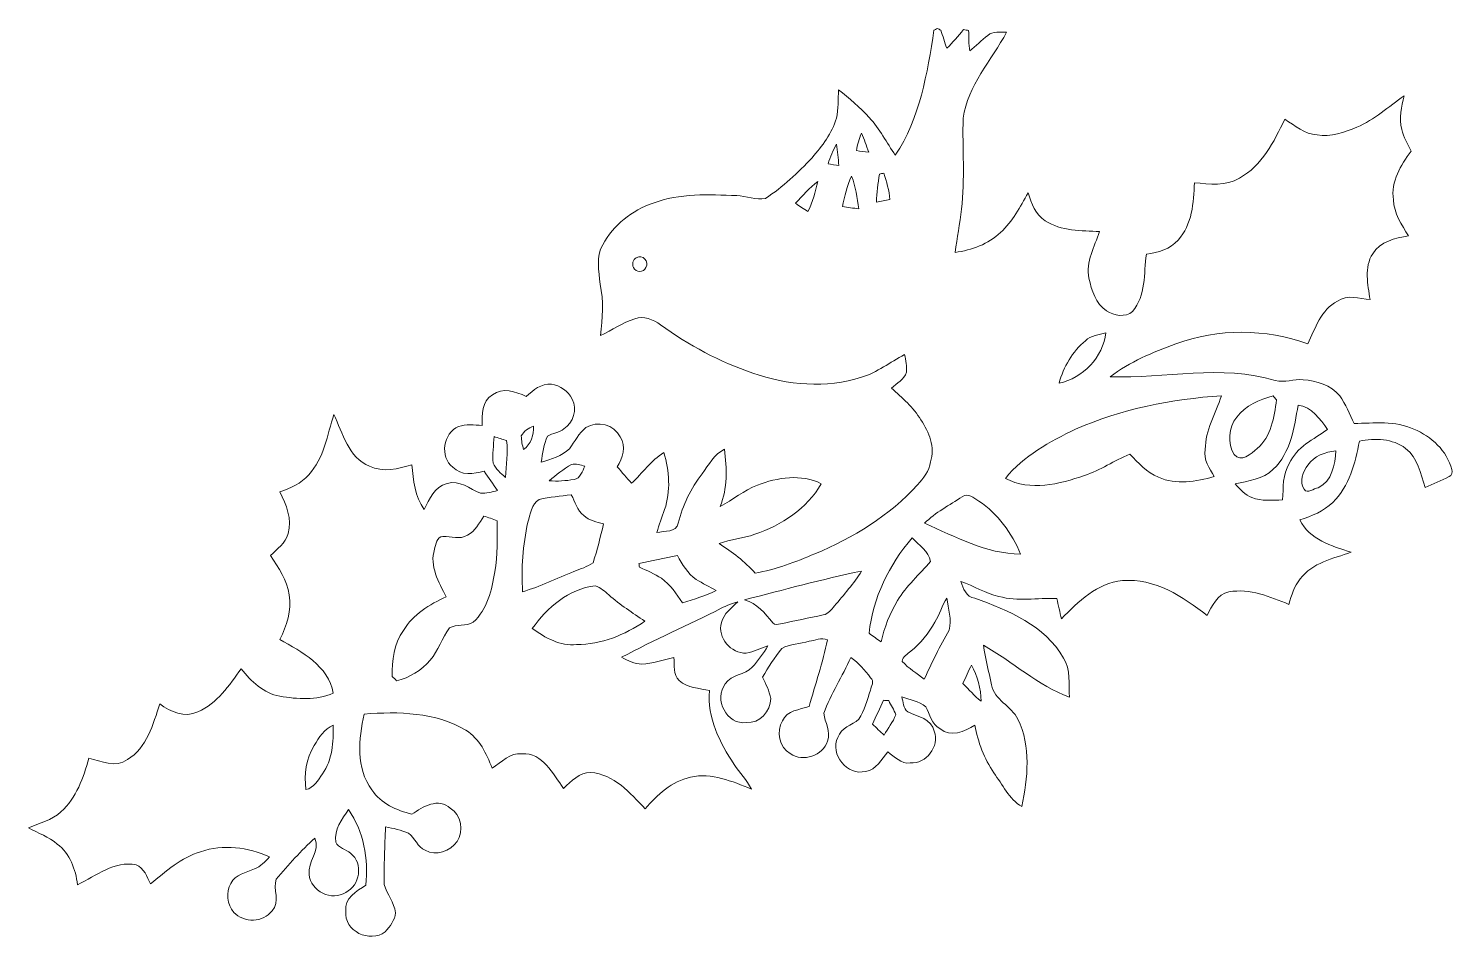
# Model space of a CAD drawing. Header units: centimetres. Extents: x -16.1 to 16.1, y -10.4 to 10.3.
import ezdxf

# ---------------------------------------------------------------- set-up
doc = ezdxf.new("R2010")
doc.units = ezdxf.units.CM
doc.header["$MEASUREMENT"] = 0
doc.layers.add('Layer 1', color=7, linetype='Continuous')

msp = doc.modelspace()

# ---------------------------------------------------------------- linework, layer by layer
at = {"layer": 'Layer 1', "color": 8, "lineweight": 9}
for points, knots in [([(4.45579, 10.26475), (4.48366, 10.25275), (4.51153, 10.24041), (4.53975, 10.22806), (4.53975, 10.22806), (4.58209, 10.09153), (4.62513, 9.95395), (4.67134, 9.81813), (4.67134, 9.81813), (4.81244, 9.94407), (4.92639, 10.09612), (5.04987, 10.23864), (5.04987, 10.23864), (5.08903, 10.233), (5.12819, 10.22735), (5.1677, 10.22171), (5.1677, 10.22171), (5.16946, 10.06684), (5.16734, 9.91021), (5.19169, 9.75675), (5.19169, 9.75675), (5.32927, 9.87175), (5.45909, 9.99664), (5.60056, 10.10776), (5.60056, 10.10776), (5.71556, 10.21042), (5.88384, 10.17796), (6.02636, 10.18043), (6.02636, 10.18043), (5.68099, 9.54684), (5.14971, 8.9757), (5.04352, 8.23663), (5.04352, 8.23663), (5.02235, 7.55189), (5.08797, 6.86326), (5.00366, 6.18099), (5.00366, 6.18099), (4.96625, 5.85291), (4.90594, 5.528), (4.86149, 5.20097), (4.86149, 5.20097), (5.23578, 5.25424), (5.61184, 5.38759), (5.89089, 5.65183), (5.89089, 5.65183), (6.16676, 5.89736), (6.32798, 6.23356), (6.51213, 6.54612), (6.51213, 6.54612), (6.59257, 6.31258), (6.67759, 6.05364), (6.90089, 5.91641), (6.90089, 5.91641), (7.2639, 5.6804), (7.71687, 5.69628), (8.13103, 5.67264), (8.13103, 5.67264), (8.01426, 5.32833), (7.80824, 4.99495), (7.88867, 4.61501), (7.88867, 4.61501), (7.949, 4.34443), (8.04389, 4.04281), (8.28413, 3.87806), (8.28413, 3.87806), (8.45523, 3.7694), (8.71206, 3.72425), (8.8761, 3.86677), (8.8761, 3.86677), (9.18337, 4.22449), (9.12445, 4.72508), (9.19007, 5.1597), (9.19007, 5.1597), (9.45007, 5.19604), (9.72947, 5.27329), (9.90655, 5.48108), (9.90655, 5.48108), (10.22265, 5.82927), (10.25934, 6.32739), (10.27592, 6.77472), (10.27592, 6.77472), (10.61882, 6.7532), (10.985, 6.68723), (11.29368, 6.88161), (11.29368, 6.88161), (11.81297, 7.16066), (12.06979, 7.70711), (12.32062, 8.21087), (12.32062, 8.21087), (12.55345, 8.07506), (12.76265, 7.87044), (13.04875, 7.86127), (13.04875, 7.86127), (13.36026, 7.7953), (13.66506, 7.92054), (13.94904, 8.03343), (13.94904, 8.03343), (14.34803, 8.2017), (14.6673, 8.50051), (15.02043, 8.74181), (15.02043, 8.74181), (14.96363, 8.49486), (14.88849, 8.23522), (14.96786, 7.98369), (14.96786, 7.98369), (15.0042, 7.8073), (15.09522, 7.64996), (15.17636, 7.49121), (15.17636, 7.49121), (14.9474, 7.17159), (14.70963, 6.804), (14.77913, 6.39125), (14.77913, 6.39125), (14.78371, 6.08398), (14.96857, 5.82857), (15.11568, 5.5728), (15.11568, 5.5728), (14.81758, 5.52447), (14.47856, 5.44968), (14.30817, 5.17134), (14.30817, 5.17134), (14.11167, 4.86478), (14.19493, 4.47425), (14.24996, 4.13417), (14.24996, 4.13417), (14.00443, 4.15887), (13.73349, 4.25624), (13.5116, 4.09925), (13.5116, 4.09925), (13.13871, 3.90593), (13.00713, 3.48718), (12.84379, 3.13123), (12.84379, 3.13123), (11.88635, 3.48048), (10.81144, 3.48683), (9.85435, 3.1337), (9.85435, 3.1337), (9.33293, 2.94496), (8.81048, 2.72518), (8.36598, 2.38863), (8.36598, 2.38863), (9.60952, 2.35053), (10.88799, 2.67544), (12.10472, 2.30432), (12.10472, 2.30432), (12.31251, 2.25599), (12.52594, 2.33536), (12.73619, 2.32301), (12.73619, 2.32301), (13.03852, 2.30149), (13.36061, 2.19743), (13.56275, 1.95965), (13.56275, 1.95965), (13.70351, 1.7688), (13.78359, 1.54232), (13.8866, 1.33065), (13.8866, 1.33065), (14.33639, 1.34229), (14.81829, 1.39874), (15.24056, 1.20294), (15.24056, 1.20294), (15.63603, 1.03926), (15.98986, 0.71717), (16.09499, 0.29031), (16.09499, 0.29031), (16.11404, 0.2321), (16.0964, 0.15907), (16.03749, 0.13156), (16.03749, 0.13156), (15.86251, 0.03596), (15.6773, -0.03742), (15.49315, -0.11292), (15.49315, -0.11292), (15.39049, 0.19682), (15.32488, 0.55524), (15.05324, 0.76868), (15.05324, 0.76868), (14.75867, 0.99304), (14.35791, 1.00751), (14.00796, 0.93342), (14.00796, 0.93342), (13.91482, 0.43636), (13.77689, -0.08399), (13.40682, -0.45229), (13.40682, -0.45229), (13.19904, -0.65126), (12.92916, -0.75991), (12.66105, -0.84916), (12.66105, -0.84916), (12.87907, -1.29296), (13.38142, -1.44113), (13.81781, -1.57694), (13.81781, -1.57694), (13.41494, -1.72723), (12.93798, -1.81013), (12.66987, -2.18408), (12.66987, -2.18408), (12.52735, -2.34529), (12.47478, -2.55661), (12.41411, -2.75734), (12.41411, -2.75734), (11.98089, -2.59012), (11.52934, -2.38974), (11.05415, -2.47512), (11.05415, -2.47512), (10.79239, -2.52874), (10.67491, -2.79685), (10.56026, -3.01028), (10.56026, -3.01028), (10.01344, -2.58307), (9.37634, -2.15938), (8.64785, -2.22182), (8.64785, -2.22182), (8.07106, -2.27474), (7.64808, -2.69631), (7.26426, -3.08648), (7.26426, -3.08648), (7.23321, -2.93196), (7.19793, -2.77956), (7.16019, -2.62716), (7.16019, -2.62716), (6.7238, -2.60564), (6.27965, -2.69631), (5.85173, -2.57919), (5.85173, -2.57919), (5.54693, -2.51357), (5.2827, -2.34), (4.99166, -2.2377), (4.99166, -2.2377), (5.0421, -2.39821), (5.11161, -2.58906), (5.30599, -2.6187), (5.30599, -2.6187), (6.06869, -2.89633), (6.89313, -3.23147), (7.31329, -3.97231), (7.31329, -3.97231), (7.47839, -4.23654), (7.42759, -4.56391), (7.44523, -4.85954), (7.44523, -4.85954), (6.73227, -4.58896), (6.16147, -4.05274), (5.50213, -3.68197), (5.50213, -3.68197), (5.54729, -3.98324), (5.61784, -4.27993), (5.68699, -4.57626), (5.68699, -4.57626), (5.74696, -4.92304), (6.13184, -5.05639), (6.28353, -5.35308), (6.28353, -5.35308), (6.58057, -5.96868), (6.50508, -6.68446), (6.36891, -7.33216), (6.36891, -7.33216), (6.08104, -7.15507), (5.93005, -6.83263), (5.73814, -6.56875), (5.73814, -6.56875), (5.51554, -6.24596), (5.37725, -5.87448), (5.31093, -5.48925), (5.31093, -5.48925), (5.0788, -5.62789), (4.75529, -5.77923), (4.51859, -5.56616), (4.51859, -5.56616), (4.32033, -5.47196), (4.29597, -5.23984), (4.19861, -5.07227), (4.19861, -5.07227), (4.04234, -4.95056), (3.83878, -4.90787), (3.65287, -4.84861), (3.65287, -4.84861), (3.68674, -4.96396), (3.69062, -5.10966), (3.7901, -5.19151), (3.7901, -5.19151), (4.01023, -5.28393), (4.33056, -5.35484), (4.39018, -5.62577), (4.39018, -5.62577), (4.51612, -5.96691), (4.20567, -6.37049), (3.8469, -6.34403), (3.8469, -6.34403), (3.63488, -6.37049), (3.4913, -6.20151), (3.33784, -6.09109), (3.33784, -6.09109), (3.19814, -6.26254), (3.07643, -6.49961), (2.83584, -6.53453), (2.83584, -6.53453), (2.42449, -6.64671), (2.01879, -6.14577), (2.20682, -5.76512), (2.20682, -5.76512), (2.28514, -5.54675), (2.52256, -5.49031), (2.68379, -5.35766), (2.68379, -5.35766), (2.80797, -5.15623), (2.86935, -4.91987), (2.94767, -4.69762), (2.94767, -4.69762), (2.95578, -4.6133), (3.04786, -4.49054), (2.95014, -4.41751), (2.95014, -4.41751), (2.82208, -4.2443), (2.67744, -4.07955), (2.49928, -3.95714), (2.49928, -3.95714), (2.31372, -4.38752), (2.04913, -4.78087), (1.88897, -5.22184), (1.88897, -5.22184), (1.91402, -5.42928), (2.05725, -5.63354), (1.97646, -5.84767), (1.97646, -5.84767), (1.87239, -6.18281), (1.41801, -6.33662), (1.13226, -6.1306), (1.13226, -6.1306), (0.87897, -5.99619), (0.80806, -5.62754), (0.95376, -5.39153), (0.95376, -5.39153), (1.05606, -5.15799), (1.34393, -5.13647), (1.55736, -5.0698), (1.55736, -5.0698), (1.69847, -4.56744), (1.86745, -4.07073), (1.97152, -3.55956), (1.97152, -3.55956), (1.83923, -3.50135), (1.69353, -3.57614), (1.55771, -3.59236), (1.55771, -3.59236), (1.3531, -3.6474), (1.12909, -3.65833), (0.93894, -3.75394), (0.93894, -3.75394), (0.77525, -3.95855), (0.63661, -4.18186), (0.50397, -4.40763), (0.50397, -4.40763), (0.58334, -4.56003), (0.6546, -4.71737), (0.68917, -4.88741), (0.68917, -4.88741), (0.68776, -5.1721), (0.43976, -5.45679), (0.14166, -5.42822), (0.14166, -5.42822), (-0.30919, -5.49877), (-0.60482, -4.89517), (-0.33812, -4.5558), (-0.33812, -4.5558), (-0.19947, -4.3339), (0.10286, -4.36389), (0.26902, -4.17868), (0.26902, -4.17868), (0.40413, -4.03122), (0.52937, -3.87212), (0.62426, -3.69538), (0.62426, -3.69538), (0.46093, -3.74653), (0.30747, -3.83225), (0.13778, -3.86083), (0.13778, -3.86083), (-0.20723, -3.87106), (-0.52615, -3.51299), (-0.42349, -3.16938), (-0.42349, -3.16938), (-0.37375, -2.96583), (-0.19983, -2.83848), (-0.0573, -2.70089), (-0.0573, -2.70089), (-0.18642, -2.73476), (-0.30954, -2.78627), (-0.42807, -2.84694), (-0.42807, -2.84694), (-1.17349, -3.22936), (-1.94749, -3.55532), (-2.68409, -3.95502), (-2.68409, -3.95502), (-2.54509, -4.03969), (-2.38881, -4.09825), (-2.22548, -4.11342), (-2.22548, -4.11342), (-1.97924, -4.09507), (-1.74111, -4.0224), (-1.50334, -3.95855), (-1.50334, -3.95855), (-1.48288, -4.13564), (-1.52204, -4.34449), (-1.38128, -4.48031), (-1.38128, -4.48031), (-1.19607, -4.65317), (-0.92478, -4.64999), (-0.69266, -4.70855), (-0.69266, -4.70855), (-0.75298, -5.31956), (-0.46476, -5.88401), (-0.13774, -6.3779), (-0.13774, -6.3779), (-0.01779, -6.57016), (0.14942, -6.72962), (0.25208, -6.93317), (0.25208, -6.93317), (-0.18254, -6.76666), (-0.64785, -6.55005), (-1.12269, -6.66717), (-1.12269, -6.66717), (-1.5485, -6.75537), (-1.87658, -7.06264), (-2.15033, -7.38296), (-2.15033, -7.38296), (-2.48724, -7.01854), (-2.85871, -6.60085), (-3.38576, -6.55817), (-3.38576, -6.55817), (-3.63835, -6.55923), (-3.82215, -6.7596), (-3.99572, -6.91871), (-3.99572, -6.91871), (-4.23278, -6.59486), (-4.47126, -6.10837), (-4.93728, -6.13624), (-4.93728, -6.13624), (-5.2135, -6.10626), (-5.3973, -6.33274), (-5.61355, -6.46045), (-5.61355, -6.46045), (-5.73985, -6.13483), (-5.8986, -5.79405), (-6.20728, -5.60496), (-6.20728, -5.60496), (-6.89449, -5.19151), (-7.73234, -5.18057), (-8.50774, -5.23737), (-8.50774, -5.23737), (-8.63298, -5.80357), (-8.70388, -6.46045), (-8.3317, -6.95187), (-8.3317, -6.95187), (-8.13274, -7.2676), (-7.77008, -7.41189), (-7.42613, -7.50537), (-7.42613, -7.50537), (-7.18941, -7.32687), (-6.82111, -7.12402), (-6.56006, -7.36744), (-6.56006, -7.36744), (-6.30782, -7.51278), (-6.25526, -7.88602), (-6.40589, -8.12132), (-6.40589, -8.12132), (-6.56323, -8.33334), (-6.88003, -8.45752), (-7.1245, -8.31994), (-7.1245, -8.31994), (-7.29842, -8.24056), (-7.36404, -8.04583), (-7.50409, -7.92941), (-7.50409, -7.92941), (-7.67201, -7.86274), (-7.84805, -7.82076), (-8.0255, -7.78936), (-8.0255, -7.78936), (-8.03961, -8.22434), (-8.06183, -8.66002), (-8.05372, -9.09534), (-8.05372, -9.09534), (-7.99163, -9.31477), (-7.82688, -9.49857), (-7.79831, -9.7307), (-7.79831, -9.7307), (-7.80677, -9.90074), (-7.92707, -10.03973), (-8.03326, -10.16214), (-8.03326, -10.16214), (-8.3751, -10.42708), (-8.97306, -10.14592), (-8.92261, -9.69577), (-8.92261, -9.69577), (-8.96388, -9.40156), (-8.67601, -9.24069), (-8.46823, -9.1084), (-8.46823, -9.1084), (-8.4086, -8.51749), (-8.51833, -7.89237), (-8.86299, -7.40025), (-8.86299, -7.40025), (-9.00869, -7.61121), (-9.19389, -7.85815), (-9.15227, -8.13226), (-9.15227, -8.13226), (-9.09052, -8.26737), (-8.91766, -8.29666), (-8.81254, -8.38979), (-8.81254, -8.38979), (-8.5208, -8.60922), (-8.60335, -9.12039), (-8.92437, -9.27068), (-8.92437, -9.27068), (-9.23235, -9.48446), (-9.72694, -9.23857), (-9.75093, -8.86992), (-9.75093, -8.86992), (-9.80138, -8.57359), (-9.48882, -8.33476), (-9.62358, -8.04266), (-9.62358, -8.04266), (-9.94037, -8.32452), (-10.21482, -8.65155), (-10.49529, -8.96834), (-10.49529, -8.96834), (-10.58349, -9.19589), (-10.39334, -9.49222), (-10.59125, -9.68695), (-10.59125, -9.68695), (-10.78951, -9.95683), (-11.23119, -9.96529), (-11.45626, -9.72364), (-11.45626, -9.72364), (-11.60302, -9.54267), (-11.6457, -9.27209), (-11.52717, -9.06642), (-11.52717, -9.06642), (-11.42663, -8.85969), (-11.17545, -8.82794), (-10.98918, -8.73869), (-10.98918, -8.73869), (-10.85125, -8.68683), (-10.74859, -8.57535), (-10.65193, -8.46881), (-10.65193, -8.46881), (-11.13594, -8.25185), (-11.69968, -8.17212), (-12.20838, -8.35134), (-12.20838, -8.35134), (-12.64512, -8.48716), (-12.99684, -8.7916), (-13.3415, -9.07982), (-13.3415, -9.07982), (-13.41947, -8.92178), (-13.4865, -8.71787), (-13.66359, -8.64908), (-13.66359, -8.64908), (-14.16383, -8.54995), (-14.56741, -8.89885), (-14.99074, -9.09711), (-14.99074, -9.09711), (-15.03801, -8.75527), (-15.16219, -8.39226), (-15.4497, -8.17989), (-15.4497, -8.17989), (-15.6455, -8.02008), (-15.87939, -7.92659), (-16.10234, -7.81441), (-16.10234, -7.81441), (-15.85293, -7.70505), (-15.57106, -7.64225), (-15.36927, -7.44822), (-15.36927, -7.44822), (-15.01649, -7.13566), (-14.8588, -6.67317), (-14.73568, -6.23255), (-14.73568, -6.23255), (-14.4584, -6.31228), (-14.13243, -6.46045), (-13.86503, -6.26959), (-13.86503, -6.26959), (-13.41982, -6.00395), (-13.28577, -5.46773), (-13.12984, -5.01018), (-13.12984, -5.01018), (-12.89383, -5.19115), (-12.5601, -5.33297), (-12.27294, -5.1848), (-12.27294, -5.1848), (-11.8228, -5.00383), (-11.56915, -4.58332), (-11.28834, -4.21784), (-11.28834, -4.21784), (-11.06644, -4.49865), (-10.78175, -4.76853), (-10.41698, -4.83591), (-10.41698, -4.83591), (-10.01904, -4.89941), (-9.58618, -4.93468), (-9.20942, -4.76429), (-9.20942, -4.76429), (-9.31807, -4.14305), (-9.92097, -3.83402), (-10.41592, -3.55215), (-10.41592, -3.55215), (-10.25646, -3.24347), (-10.15169, -2.89633), (-10.20284, -2.54497), (-10.20284, -2.54497), (-10.25505, -2.21336), (-10.44555, -1.93008), (-10.62653, -1.65561), (-10.62653, -1.65561), (-10.48048, -1.50286), (-10.2882, -1.3741), (-10.23105, -1.1582), (-10.23105, -1.1582), (-10.12839, -0.83153), (-10.2734, -0.50556), (-10.41451, -0.21628), (-10.41451, -0.21628), (-10.1792, -0.11997), (-9.92767, -0.03001), (-9.7608, 0.17213), (-9.7608, 0.17213), (-9.41544, 0.54819), (-9.34418, 1.0703), (-9.19213, 1.53808), (-9.19213, 1.53808), (-8.9981, 1.11158), (-8.86405, 0.56689), (-8.38744, 0.36616), (-8.38744, 0.36616), (-8.08476, 0.21799), (-7.73516, 0.31042), (-7.42824, 0.39791), (-7.42824, 0.39791), (-7.39755, 0.04724), (-7.35698, -0.31753), (-7.15096, -0.61492), (-7.15096, -0.61492), (-7.03066, -0.37821), (-6.92483, -0.09845), (-6.63061, -0.02825), (-6.63061, -0.02825), (-6.34768, 0.07194), (-6.12508, -0.15596), (-5.87884, -0.24521), (-5.87884, -0.24521), (-5.74796, -0.25191), (-5.61708, -0.2124), (-5.49008, -0.18277), (-5.49008, -0.18277), (-5.58992, -0.03672), (-5.69222, 0.10686), (-5.79241, 0.25186), (-5.79241, 0.25186), (-6.02701, 0.2), (-6.31876, 0.14038), (-6.50114, 0.34605), (-6.50114, 0.34605), (-6.80806, 0.57747), (-6.71951, 1.11969), (-6.37238, 1.26433), (-6.37238, 1.26433), (-6.20199, 1.32077), (-6.01678, 1.29961), (-5.84074, 1.28585), (-5.84074, 1.28585), (-5.83404, 1.52679), (-5.85309, 1.84394), (-5.6072, 1.98011), (-5.6072, 1.98011), (-5.37684, 2.15686), (-5.07627, 2.0549), (-4.84168, 1.94413), (-4.84168, 1.94413), (-4.68363, 2.08418), (-4.50019, 2.24152), (-4.27229, 2.22177), (-4.27229, 2.22177), (-4.0758, 2.19108), (-3.89059, 2.06196), (-3.80204, 1.88239), (-3.80204, 1.88239), (-3.67998, 1.64991), (-3.77805, 1.35005), (-3.98937, 1.20859), (-3.98937, 1.20859), (-4.10049, 1.12816), (-4.24195, 1.11193), (-4.36084, 1.04737), (-4.36084, 1.04737), (-4.44939, 0.86463), (-4.46773, 0.65649), (-4.50407, 0.45858), (-4.50407, 0.45858), (-4.27512, 0.51785), (-4.04193, 0.60005), (-3.86519, 0.76303), (-3.86519, 0.76303), (-3.73854, 0.91966), (-3.65458, 1.11581), (-3.49124, 1.24034), (-3.49124, 1.24034), (-3.23372, 1.40403), (-2.84637, 1.31089), (-2.7176, 1.02726), (-2.7176, 1.02726), (-2.5645, 0.81418), (-2.66504, 0.55172), (-2.78145, 0.35063), (-2.78145, 0.35063), (-2.67386, 0.22787), (-2.56802, 0.10298), (-2.45937, -0.01943), (-2.45937, -0.01943), (-2.21489, 0.20987), (-2.01698, 0.49527), (-1.72841, 0.67448), (-1.72841, 0.67448), (-1.59894, 0.25926), (-1.57284, -0.19829), (-1.71042, -0.61492), (-1.71042, -0.61492), (-1.76933, -0.78778), (-1.83918, -0.95711), (-1.88363, -1.13456), (-1.88363, -1.13456), (-1.71712, -1.08976), (-1.44513, -1.14056), (-1.40209, -0.9236), (-1.40209, -0.9236), (-1.30543, -0.51614), (-1.11317, -0.13655), (-0.8627, 0.19753), (-0.8627, 0.19753), (-0.7103, 0.39156), (-0.58965, 0.63744), (-0.35681, 0.74927), (-0.35681, 0.74927), (-0.29966, 0.31712), (-0.2852, -0.13373), (-0.45347, -0.54331), (-0.45347, -0.54331), (-0.16561, -0.39549), (0.08169, -0.17642), (0.38755, -0.06141), (0.38755, -0.06141), (0.84052, 0.11357), (1.38203, 0.19859), (1.83253, -0.02931), (1.83253, -0.02931), (1.50973, -0.59481), (0.93471, -0.96629), (0.33005, -1.17196), (0.33005, -1.17196), (0.06687, -1.26721), (-0.21535, -1.29084), (-0.47887, -1.38327), (-0.47887, -1.38327), (-0.18536, -1.578), (0.10427, -1.78085), (0.33498, -2.05108), (0.33498, -2.05108), (0.80559, -1.97382), (1.25221, -1.79496), (1.69036, -1.61258), (1.69036, -1.61258), (2.55713, -1.25627), (3.3777, -0.75039), (4.01341, -0.05541), (4.01341, -0.05541), (4.14253, 0.09663), (4.27588, 0.25891), (4.30585, 0.46317), (4.30585, 0.46317), (4.41064, 0.79619), (4.26917, 1.13768), (4.08926, 1.41391), (4.08926, 1.41391), (3.91569, 1.69472), (3.66663, 1.91344), (3.42321, 2.1311), (3.42321, 2.1311), (3.5361, 2.2447), (3.7132, 2.32337), (3.76082, 2.48953), (3.76082, 2.48953), (3.77634, 2.62605), (3.74918, 2.75905), (3.71496, 2.88958), (3.71496, 2.88958), (3.39146, 2.71918), (3.09936, 2.4867), (2.74553, 2.37805), (2.74553, 2.37805), (1.94472, 2.11593), (1.06876, 2.20342), (0.28172, 2.47118), (0.28172, 2.47118), (-0.46406, 2.72553), (-1.16644, 3.10159), (-1.80391, 3.56409), (-1.80391, 3.56409), (-1.96724, 3.68438), (-2.1842, 3.7754), (-2.38458, 3.69744), (-2.38458, 3.69744), (-2.66222, 3.61489), (-2.89963, 3.44238), (-3.15998, 3.32102), (-3.15998, 3.32102), (-3.11483, 3.70837), (-3.08237, 4.10243), (-3.17127, 4.4866), (-3.17127, 4.4866), (-3.19808, 4.77976), (-3.26688, 5.10678), (-3.10883, 5.37489), (-3.10883, 5.37489), (-2.87071, 5.82292), (-2.44632, 6.14995), (-1.97253, 6.31752), (-1.97253, 6.31752), (-1.36823, 6.53624), (-0.71206, 6.51437), (-0.08023, 6.48438), (-0.08023, 6.48438), (0.13602, 6.48544), (0.35827, 6.36655), (0.5717, 6.42335), (0.5717, 6.42335), (0.96222, 6.67911), (1.30654, 7.00226), (1.62439, 7.34304), (1.62439, 7.34304), (1.85405, 7.60727), (2.07488, 7.8969), (2.17719, 8.23663), (2.17719, 8.23663), (2.22199, 8.44688), (2.21, 8.66455), (2.2234, 8.87833), (2.2234, 8.87833), (2.47282, 8.68924), (2.70566, 8.47899), (2.92015, 8.25109), (2.92015, 8.25109), (3.15263, 7.99392), (3.31456, 7.68382), (3.50788, 7.39737), (3.50788, 7.39737), (4.0628, 8.23275), (4.23425, 9.25333), (4.38312, 10.22629), (4.38312, 10.22629), (4.40145, 10.23582), (4.4378, 10.25522), (4.45579, 10.26475), (4.45579, 10.26475), (4.45579, 10.26475), (4.45579, 10.26475), (4.45579, 10.26475)], [0, 0, 0, 0, 0.00460829, 0.00460829, 0.00460829, 0.00460829, 0.00921659, 0.00921659, 0.00921659, 0.00921659, 0.01382488, 0.01382488, 0.01382488, 0.01382488, 0.01843318, 0.01843318, 0.01843318, 0.01843318, 0.02304147, 0.02304147, 0.02304147, 0.02304147, 0.02764977, 0.02764977, 0.02764977, 0.02764977, 0.03225806, 0.03225806, 0.03225806, 0.03225806, 0.03686636, 0.03686636, 0.03686636, 0.03686636, 0.04147465, 0.04147465, 0.04147465, 0.04147465, 0.04608295, 0.04608295, 0.04608295, 0.04608295, 0.05069124, 0.05069124, 0.05069124, 0.05069124, 0.05529954, 0.05529954, 0.05529954, 0.05529954, 0.05990783, 0.05990783, 0.05990783, 0.05990783, 0.06451613, 0.06451613, 0.06451613, 0.06451613, 0.06912442, 0.06912442, 0.06912442, 0.06912442, 0.07373272, 0.07373272, 0.07373272, 0.07373272, 0.07834101, 0.07834101, 0.07834101, 0.07834101, 0.08294931, 0.08294931, 0.08294931, 0.08294931, 0.0875576, 0.0875576, 0.0875576, 0.0875576, 0.0921659, 0.0921659, 0.0921659, 0.0921659, 0.09677419, 0.09677419, 0.09677419, 0.09677419, 0.10138249, 0.10138249, 0.10138249, 0.10138249, 0.10599078, 0.10599078, 0.10599078, 0.10599078, 0.11059908, 0.11059908, 0.11059908, 0.11059908, 0.11520737, 0.11520737, 0.11520737, 0.11520737, 0.11981567, 0.11981567, 0.11981567, 0.11981567, 0.12442396, 0.12442396, 0.12442396, 0.12442396, 0.12903226, 0.12903226, 0.12903226, 0.12903226, 0.13364055, 0.13364055, 0.13364055, 0.13364055, 0.13824885, 0.13824885, 0.13824885, 0.13824885, 0.14285714, 0.14285714, 0.14285714, 0.14285714, 0.14746544, 0.14746544, 0.14746544, 0.14746544, 0.15207373, 0.15207373, 0.15207373, 0.15207373, 0.15668203, 0.15668203, 0.15668203, 0.15668203, 0.16129032, 0.16129032, 0.16129032, 0.16129032, 0.16589862, 0.16589862, 0.16589862, 0.16589862, 0.17050691, 0.17050691, 0.17050691, 0.17050691, 0.17511521, 0.17511521, 0.17511521, 0.17511521, 0.1797235, 0.1797235, 0.1797235, 0.1797235, 0.1843318, 0.1843318, 0.1843318, 0.1843318, 0.18894009, 0.18894009, 0.18894009, 0.18894009, 0.19354839, 0.19354839, 0.19354839, 0.19354839, 0.19815668, 0.19815668, 0.19815668, 0.19815668, 0.20276498, 0.20276498, 0.20276498, 0.20276498, 0.20737327, 0.20737327, 0.20737327, 0.20737327, 0.21198157, 0.21198157, 0.21198157, 0.21198157, 0.21658986, 0.21658986, 0.21658986, 0.21658986, 0.22119816, 0.22119816, 0.22119816, 0.22119816, 0.22580645, 0.22580645, 0.22580645, 0.22580645, 0.23041475, 0.23041475, 0.23041475, 0.23041475, 0.23502304, 0.23502304, 0.23502304, 0.23502304, 0.23963134, 0.23963134, 0.23963134, 0.23963134, 0.24423963, 0.24423963, 0.24423963, 0.24423963, 0.24884793, 0.24884793, 0.24884793, 0.24884793, 0.25345622, 0.25345622, 0.25345622, 0.25345622, 0.25806452, 0.25806452, 0.25806452, 0.25806452, 0.26267281, 0.26267281, 0.26267281, 0.26267281, 0.26728111, 0.26728111, 0.26728111, 0.26728111, 0.2718894, 0.2718894, 0.2718894, 0.2718894, 0.2764977, 0.2764977, 0.2764977, 0.2764977, 0.28110599, 0.28110599, 0.28110599, 0.28110599, 0.28571429, 0.28571429, 0.28571429, 0.28571429, 0.29032258, 0.29032258, 0.29032258, 0.29032258, 0.29493088, 0.29493088, 0.29493088, 0.29493088, 0.29953917, 0.29953917, 0.29953917, 0.29953917, 0.30414747, 0.30414747, 0.30414747, 0.30414747, 0.30875576, 0.30875576, 0.30875576, 0.30875576, 0.31336406, 0.31336406, 0.31336406, 0.31336406, 0.31797235, 0.31797235, 0.31797235, 0.31797235, 0.32258065, 0.32258065, 0.32258065, 0.32258065, 0.32718894, 0.32718894, 0.32718894, 0.32718894, 0.33179724, 0.33179724, 0.33179724, 0.33179724, 0.33640553, 0.33640553, 0.33640553, 0.33640553, 0.34101382, 0.34101382, 0.34101382, 0.34101382, 0.34562212, 0.34562212, 0.34562212, 0.34562212, 0.35023041, 0.35023041, 0.35023041, 0.35023041, 0.35483871, 0.35483871, 0.35483871, 0.35483871, 0.359447, 0.359447, 0.359447, 0.359447, 0.3640553, 0.3640553, 0.3640553, 0.3640553, 0.36866359, 0.36866359, 0.36866359, 0.36866359, 0.37327189, 0.37327189, 0.37327189, 0.37327189, 0.37788018, 0.37788018, 0.37788018, 0.37788018, 0.38248848, 0.38248848, 0.38248848, 0.38248848, 0.38709677, 0.38709677, 0.38709677, 0.38709677, 0.39170507, 0.39170507, 0.39170507, 0.39170507, 0.39631336, 0.39631336, 0.39631336, 0.39631336, 0.40092166, 0.40092166, 0.40092166, 0.40092166, 0.40552995, 0.40552995, 0.40552995, 0.40552995, 0.41013825, 0.41013825, 0.41013825, 0.41013825, 0.41474654, 0.41474654, 0.41474654, 0.41474654, 0.41935484, 0.41935484, 0.41935484, 0.41935484, 0.42396313, 0.42396313, 0.42396313, 0.42396313, 0.42857143, 0.42857143, 0.42857143, 0.42857143, 0.43317972, 0.43317972, 0.43317972, 0.43317972, 0.43778802, 0.43778802, 0.43778802, 0.43778802, 0.44239631, 0.44239631, 0.44239631, 0.44239631, 0.44700461, 0.44700461, 0.44700461, 0.44700461, 0.4516129, 0.4516129, 0.4516129, 0.4516129, 0.4562212, 0.4562212, 0.4562212, 0.4562212, 0.46082949, 0.46082949, 0.46082949, 0.46082949, 0.46543779, 0.46543779, 0.46543779, 0.46543779, 0.47004608, 0.47004608, 0.47004608, 0.47004608, 0.47465438, 0.47465438, 0.47465438, 0.47465438, 0.47926267, 0.47926267, 0.47926267, 0.47926267, 0.48387097, 0.48387097, 0.48387097, 0.48387097, 0.48847926, 0.48847926, 0.48847926, 0.48847926, 0.49308756, 0.49308756, 0.49308756, 0.49308756, 0.49769585, 0.49769585, 0.49769585, 0.49769585, 0.50230415, 0.50230415, 0.50230415, 0.50230415, 0.50691244, 0.50691244, 0.50691244, 0.50691244, 0.51152074, 0.51152074, 0.51152074, 0.51152074, 0.51612903, 0.51612903, 0.51612903, 0.51612903, 0.52073733, 0.52073733, 0.52073733, 0.52073733, 0.52534562, 0.52534562, 0.52534562, 0.52534562, 0.52995392, 0.52995392, 0.52995392, 0.52995392, 0.53456221, 0.53456221, 0.53456221, 0.53456221, 0.53917051, 0.53917051, 0.53917051, 0.53917051, 0.5437788, 0.5437788, 0.5437788, 0.5437788, 0.5483871, 0.5483871, 0.5483871, 0.5483871, 0.55299539, 0.55299539, 0.55299539, 0.55299539, 0.55760369, 0.55760369, 0.55760369, 0.55760369, 0.56221198, 0.56221198, 0.56221198, 0.56221198, 0.56682028, 0.56682028, 0.56682028, 0.56682028, 0.57142857, 0.57142857, 0.57142857, 0.57142857, 0.57603687, 0.57603687, 0.57603687, 0.57603687, 0.58064516, 0.58064516, 0.58064516, 0.58064516, 0.58525346, 0.58525346, 0.58525346, 0.58525346, 0.58986175, 0.58986175, 0.58986175, 0.58986175, 0.59447005, 0.59447005, 0.59447005, 0.59447005, 0.59907834, 0.59907834, 0.59907834, 0.59907834, 0.60368664, 0.60368664, 0.60368664, 0.60368664, 0.60829493, 0.60829493, 0.60829493, 0.60829493, 0.61290323, 0.61290323, 0.61290323, 0.61290323, 0.61751152, 0.61751152, 0.61751152, 0.61751152, 0.62211982, 0.62211982, 0.62211982, 0.62211982, 0.62672811, 0.62672811, 0.62672811, 0.62672811, 0.63133641, 0.63133641, 0.63133641, 0.63133641, 0.6359447, 0.6359447, 0.6359447, 0.6359447, 0.640553, 0.640553, 0.640553, 0.640553, 0.64516129, 0.64516129, 0.64516129, 0.64516129, 0.64976959, 0.64976959, 0.64976959, 0.64976959, 0.65437788, 0.65437788, 0.65437788, 0.65437788, 0.65898618, 0.65898618, 0.65898618, 0.65898618, 0.66359447, 0.66359447, 0.66359447, 0.66359447, 0.66820276, 0.66820276, 0.66820276, 0.66820276, 0.67281106, 0.67281106, 0.67281106, 0.67281106, 0.67741935, 0.67741935, 0.67741935, 0.67741935, 0.68202765, 0.68202765, 0.68202765, 0.68202765, 0.68663594, 0.68663594, 0.68663594, 0.68663594, 0.69124424, 0.69124424, 0.69124424, 0.69124424, 0.69585253, 0.69585253, 0.69585253, 0.69585253, 0.70046083, 0.70046083, 0.70046083, 0.70046083, 0.70506912, 0.70506912, 0.70506912, 0.70506912, 0.70967742, 0.70967742, 0.70967742, 0.70967742, 0.71428571, 0.71428571, 0.71428571, 0.71428571, 0.71889401, 0.71889401, 0.71889401, 0.71889401, 0.7235023, 0.7235023, 0.7235023, 0.7235023, 0.7281106, 0.7281106, 0.7281106, 0.7281106, 0.73271889, 0.73271889, 0.73271889, 0.73271889, 0.73732719, 0.73732719, 0.73732719, 0.73732719, 0.74193548, 0.74193548, 0.74193548, 0.74193548, 0.74654378, 0.74654378, 0.74654378, 0.74654378, 0.75115207, 0.75115207, 0.75115207, 0.75115207, 0.75576037, 0.75576037, 0.75576037, 0.75576037, 0.76036866, 0.76036866, 0.76036866, 0.76036866, 0.76497696, 0.76497696, 0.76497696, 0.76497696, 0.76958525, 0.76958525, 0.76958525, 0.76958525, 0.77419355, 0.77419355, 0.77419355, 0.77419355, 0.77880184, 0.77880184, 0.77880184, 0.77880184, 0.78341014, 0.78341014, 0.78341014, 0.78341014, 0.78801843, 0.78801843, 0.78801843, 0.78801843, 0.79262673, 0.79262673, 0.79262673, 0.79262673, 0.79723502, 0.79723502, 0.79723502, 0.79723502, 0.80184332, 0.80184332, 0.80184332, 0.80184332, 0.80645161, 0.80645161, 0.80645161, 0.80645161, 0.81105991, 0.81105991, 0.81105991, 0.81105991, 0.8156682, 0.8156682, 0.8156682, 0.8156682, 0.8202765, 0.8202765, 0.8202765, 0.8202765, 0.82488479, 0.82488479, 0.82488479, 0.82488479, 0.82949309, 0.82949309, 0.82949309, 0.82949309, 0.83410138, 0.83410138, 0.83410138, 0.83410138, 0.83870968, 0.83870968, 0.83870968, 0.83870968, 0.84331797, 0.84331797, 0.84331797, 0.84331797, 0.84792627, 0.84792627, 0.84792627, 0.84792627, 0.85253456, 0.85253456, 0.85253456, 0.85253456, 0.85714286, 0.85714286, 0.85714286, 0.85714286, 0.86175115, 0.86175115, 0.86175115, 0.86175115, 0.86635945, 0.86635945, 0.86635945, 0.86635945, 0.87096774, 0.87096774, 0.87096774, 0.87096774, 0.87557604, 0.87557604, 0.87557604, 0.87557604, 0.88018433, 0.88018433, 0.88018433, 0.88018433, 0.88479263, 0.88479263, 0.88479263, 0.88479263, 0.88940092, 0.88940092, 0.88940092, 0.88940092, 0.89400922, 0.89400922, 0.89400922, 0.89400922, 0.89861751, 0.89861751, 0.89861751, 0.89861751, 0.90322581, 0.90322581, 0.90322581, 0.90322581, 0.9078341, 0.9078341, 0.9078341, 0.9078341, 0.9124424, 0.9124424, 0.9124424, 0.9124424, 0.91705069, 0.91705069, 0.91705069, 0.91705069, 0.92165899, 0.92165899, 0.92165899, 0.92165899, 0.92626728, 0.92626728, 0.92626728, 0.92626728, 0.93087558, 0.93087558, 0.93087558, 0.93087558, 0.93548387, 0.93548387, 0.93548387, 0.93548387, 0.94009217, 0.94009217, 0.94009217, 0.94009217, 0.94470046, 0.94470046, 0.94470046, 0.94470046, 0.94930876, 0.94930876, 0.94930876, 0.94930876, 0.95391705, 0.95391705, 0.95391705, 0.95391705, 0.95852535, 0.95852535, 0.95852535, 0.95852535, 0.96313364, 0.96313364, 0.96313364, 0.96313364, 0.96774194, 0.96774194, 0.96774194, 0.96774194, 0.97235023, 0.97235023, 0.97235023, 0.97235023, 0.97695853, 0.97695853, 0.97695853, 0.97695853, 0.98156682, 0.98156682, 0.98156682, 0.98156682, 0.98617512, 0.98617512, 0.98617512, 0.98617512, 0.99078341, 0.99078341, 0.99078341, 0.99078341, 1, 1, 1, 1]), ([(2.62664, 7.50356), (2.71942, 7.48768), (2.81255, 7.47498), (2.90675, 7.46863), (2.90675, 7.46863), (2.85383, 7.61362), (2.8055, 7.75897), (2.74094, 7.89831), (2.74094, 7.89831), (2.68838, 7.77131), (2.65451, 7.63796), (2.62664, 7.50356), (2.62664, 7.50356), (2.62664, 7.50356), (2.62664, 7.50356), (2.62664, 7.50356)], [0, 0, 0, 0, 0.2, 0.2, 0.2, 0.2, 0.4, 0.4, 0.4, 0.4, 0.6, 0.6, 0.6, 0.6, 1, 1, 1, 1]), ([(1.98776, 7.20369), (2.04878, 7.19346), (2.17119, 7.17336), (2.23222, 7.16312), (2.23222, 7.16312), (2.216, 7.32505), (2.20012, 7.48662), (2.18001, 7.64749), (2.18001, 7.64749), (2.0964, 7.50885), (2.03433, 7.35856), (1.98776, 7.20369), (1.98776, 7.20369), (1.98776, 7.20369), (1.98776, 7.20369), (1.98776, 7.20369)], [0, 0, 0, 0, 0.2, 0.2, 0.2, 0.2, 0.4, 0.4, 0.4, 0.4, 0.6, 0.6, 0.6, 0.6, 1, 1, 1, 1]), ([(1.25044, 6.31222), (1.34075, 6.24555), (1.4353, 6.18487), (1.53161, 6.12631), (1.53161, 6.12631), (1.64908, 6.33621), (1.69389, 6.57504), (1.75527, 6.80506), (1.75527, 6.80506), (1.563, 6.66747), (1.41378, 6.48085), (1.25044, 6.31222), (1.25044, 6.31222), (1.25044, 6.31222), (1.25044, 6.31222), (1.25044, 6.31222)], [0, 0, 0, 0, 0.2, 0.2, 0.2, 0.2, 0.4, 0.4, 0.4, 0.4, 0.6, 0.6, 0.6, 0.6, 1, 1, 1, 1]), ([(2.31407, 6.23673), (2.43613, 6.21556), (2.55749, 6.20145), (2.68132, 6.18734), (2.68132, 6.18734), (2.64745, 6.4364), (2.61111, 6.68758), (2.51938, 6.92253), (2.51938, 6.92253), (2.41462, 6.70698), (2.36169, 6.47062), (2.31407, 6.23673), (2.31407, 6.23673), (2.31407, 6.23673), (2.31407, 6.23673), (2.31407, 6.23673)], [0, 0, 0, 0, 0.2, 0.2, 0.2, 0.2, 0.4, 0.4, 0.4, 0.4, 0.6, 0.6, 0.6, 0.6, 1, 1, 1, 1]), ([(3.15122, 6.97298), (3.11876, 6.76272), (3.08031, 6.55106), (3.08419, 6.33763), (3.08419, 6.33763), (3.18473, 6.35703), (3.28633, 6.37149), (3.38652, 6.39795), (3.38652, 6.39795), (3.37559, 6.60291), (3.30433, 6.798), (3.24753, 6.99309), (3.24753, 6.99309), (3.22354, 6.98815), (3.17521, 6.97792), (3.15122, 6.97298), (3.15122, 6.97298), (3.15122, 6.97298), (3.15122, 6.97298), (3.15122, 6.97298)], [0, 0, 0, 0, 0.16666667, 0.16666667, 0.16666667, 0.16666667, 0.33333333, 0.33333333, 0.33333333, 0.33333333, 0.5, 0.5, 0.5, 0.5, 0.66666667, 0.66666667, 0.66666667, 0.66666667, 1, 1, 1, 1]), ([(-2.35248, 5.08138), (-2.4255, 5.03517), (-2.45937, 4.9378), (-2.4128, 4.86054), (-2.4128, 4.86054), (-2.36729, 4.74307), (-2.18032, 4.74307), (-2.13481, 4.86054), (-2.13481, 4.86054), (-2.05614, 4.98472), (-2.20537, 5.16817), (-2.35248, 5.08138), (-2.35248, 5.08138), (-2.35248, 5.08138), (-2.35248, 5.08138), (-2.35248, 5.08138)], [0, 0, 0, 0, 0.2, 0.2, 0.2, 0.2, 0.4, 0.4, 0.4, 0.4, 0.6, 0.6, 0.6, 0.6, 1, 1, 1, 1]), ([(7.80824, 3.20531), (7.51755, 2.95731), (7.31223, 2.61229), (7.21346, 2.24399), (7.21346, 2.24399), (7.75532, 2.35688), (8.20441, 2.83348), (8.27426, 3.38593), (8.27426, 3.38593), (8.11409, 3.33972), (7.93418, 3.32526), (7.80824, 3.20531), (7.80824, 3.20531), (7.80824, 3.20531), (7.80824, 3.20531), (7.80824, 3.20531)], [0, 0, 0, 0, 0.2, 0.2, 0.2, 0.2, 0.4, 0.4, 0.4, 0.4, 0.6, 0.6, 0.6, 0.6, 1, 1, 1, 1]), ([(7.5874, 1.2033), (7.00496, 0.9246), (6.41441, 0.59864), (5.99919, 0.09134), (5.99919, 0.09134), (6.55799, -0.20746), (7.22263, -0.03883), (7.78707, 0.15766), (7.78707, 0.15766), (8.14902, 0.27196), (8.45911, 0.50021), (8.81083, 0.63744), (8.81083, 0.63744), (9.01333, 0.44871), (9.1936, 0.21834), (9.461, 0.11674), (9.461, 0.11674), (9.86104, -0.06423), (10.31473, 0.02467), (10.72218, 0.13015), (10.72218, 0.13015), (10.61847, 0.32065), (10.46995, 0.51256), (10.51969, 0.74469), (10.51969, 0.74469), (10.52039, 1.18001), (10.75041, 1.5596), (10.88623, 1.9593), (10.88623, 1.9593), (9.75698, 1.88345), (8.62527, 1.66508), (7.5874, 1.2033), (7.5874, 1.2033), (7.5874, 1.2033), (7.5874, 1.2033), (7.5874, 1.2033)], [0, 0, 0, 0, 0.1, 0.1, 0.1, 0.1, 0.2, 0.2, 0.2, 0.2, 0.3, 0.3, 0.3, 0.3, 0.4, 0.4, 0.4, 0.4, 0.5, 0.5, 0.5, 0.5, 0.6, 0.6, 0.6, 0.6, 0.7, 0.7, 0.7, 0.7, 0.8, 0.8, 0.8, 0.8, 1, 1, 1, 1]), ([(11.23195, 1.47635), (11.04251, 1.24739), (11.01464, 0.88121), (11.17691, 0.63215), (11.17691, 0.63215), (11.32438, 0.43142), (11.56109, 0.65296), (11.69444, 0.76479), (11.69444, 0.76479), (12.01264, 1.03573), (12.08391, 1.4767), (12.13083, 1.86758), (12.13083, 1.86758), (12.10472, 1.89686), (12.07897, 1.92649), (12.05392, 1.95577), (12.05392, 1.95577), (11.7463, 1.86934), (11.4288, 1.74023), (11.23195, 1.47635), (11.23195, 1.47635), (11.23195, 1.47635), (11.23195, 1.47635), (11.23195, 1.47635)], [0, 0, 0, 0, 0.14285714, 0.14285714, 0.14285714, 0.14285714, 0.28571429, 0.28571429, 0.28571429, 0.28571429, 0.42857143, 0.42857143, 0.42857143, 0.42857143, 0.57142857, 0.57142857, 0.57142857, 0.57142857, 0.71428571, 0.71428571, 0.71428571, 0.71428571, 1, 1, 1, 1]), ([(12.62083, 1.74799), (12.5337, 1.23963), (12.45397, 0.66849), (12.05745, 0.29736), (12.05745, 0.29736), (11.82814, 0.06559), (11.49336, 0.03878), (11.19526, -0.03354), (11.19526, -0.03354), (11.30709, -0.15313), (11.4168, -0.28648), (11.57661, -0.34434), (11.57661, -0.34434), (11.79745, -0.43183), (12.03804, -0.40184), (12.26982, -0.39549), (12.26982, -0.39549), (12.28816, -0.11715), (12.26488, 0.1813), (12.42046, 0.42789), (12.42046, 0.42789), (12.58803, 0.80254), (12.97149, 0.97576), (13.28864, 1.19801), (13.28864, 1.19801), (13.12389, 1.43401), (12.92563, 1.70318), (12.62083, 1.74799), (12.62083, 1.74799), (12.62083, 1.74799), (12.62083, 1.74799), (12.62083, 1.74799)], [0, 0, 0, 0, 0.11111111, 0.11111111, 0.11111111, 0.11111111, 0.22222222, 0.22222222, 0.22222222, 0.22222222, 0.33333333, 0.33333333, 0.33333333, 0.33333333, 0.44444444, 0.44444444, 0.44444444, 0.44444444, 0.55555556, 0.55555556, 0.55555556, 0.55555556, 0.66666667, 0.66666667, 0.66666667, 0.66666667, 0.77777778, 0.77777778, 0.77777778, 0.77777778, 1, 1, 1, 1]), ([(-5.5691, 1.03714), (-5.57545, 0.83747), (-5.61638, 0.63603), (-5.59203, 0.43671), (-5.59203, 0.43671), (-5.53206, 0.30301), (-5.42129, 0.20211), (-5.30734, 0.11462), (-5.30734, 0.11462), (-5.29323, 0.39226), (-5.25266, 0.67096), (-5.28512, 0.94824), (-5.28512, 0.94824), (-5.38037, 0.97681), (-5.47456, 1.00751), (-5.5691, 1.03714), (-5.5691, 1.03714), (-5.5691, 1.03714), (-5.5691, 1.03714), (-5.5691, 1.03714)], [0, 0, 0, 0, 0.16666667, 0.16666667, 0.16666667, 0.16666667, 0.33333333, 0.33333333, 0.33333333, 0.33333333, 0.5, 0.5, 0.5, 0.5, 0.66666667, 0.66666667, 0.66666667, 0.66666667, 1, 1, 1, 1]), ([(-4.95385, 1.05019), (-4.95209, 0.94612), (-4.92917, 0.84311), (-4.90235, 0.74257), (-4.90235, 0.74257), (-4.74113, 0.86816), (-4.65857, 1.07242), (-4.67693, 1.27491), (-4.67693, 1.27491), (-4.78664, 1.22658), (-4.89565, 1.1592), (-4.95385, 1.05019), (-4.95385, 1.05019), (-4.95385, 1.05019), (-4.95385, 1.05019), (-4.95385, 1.05019)], [0, 0, 0, 0, 0.2, 0.2, 0.2, 0.2, 0.4, 0.4, 0.4, 0.4, 0.6, 0.6, 0.6, 0.6, 1, 1, 1, 1]), ([(12.84414, 0.39261), (12.72914, 0.24621), (12.64729, 0.01761), (12.75489, -0.15278), (12.75489, -0.15278), (12.82968, -0.27766), (12.97784, -0.12668), (13.07592, -0.11997), (13.07592, -0.11997), (13.39448, 0.02643), (13.45409, 0.40637), (13.4735, 0.71646), (13.4735, 0.71646), (13.23925, 0.68295), (12.97855, 0.60358), (12.84414, 0.39261), (12.84414, 0.39261), (12.84414, 0.39261), (12.84414, 0.39261), (12.84414, 0.39261)], [0, 0, 0, 0, 0.16666667, 0.16666667, 0.16666667, 0.16666667, 0.33333333, 0.33333333, 0.33333333, 0.33333333, 0.5, 0.5, 0.5, 0.5, 0.66666667, 0.66666667, 0.66666667, 0.66666667, 1, 1, 1, 1]), ([(-3.81862, 0.40355), (-4.00101, 0.30266), (-4.16293, 0.17001), (-4.32239, 0.03666), (-4.32239, 0.03666), (-4.13471, 0.02008), (-3.94633, 0.03878), (-3.76006, 0.06418), (-3.76006, 0.06418), (-3.61613, 0.08711), (-3.5678, 0.25856), (-3.51805, 0.36792), (-3.51805, 0.36792), (-3.61577, 0.38591), (-3.71984, 0.43989), (-3.81862, 0.40355), (-3.81862, 0.40355), (-3.81862, 0.40355), (-3.81862, 0.40355), (-3.81862, 0.40355)], [0, 0, 0, 0, 0.16666667, 0.16666667, 0.16666667, 0.16666667, 0.33333333, 0.33333333, 0.33333333, 0.33333333, 0.5, 0.5, 0.5, 0.5, 0.66666667, 0.66666667, 0.66666667, 0.66666667, 1, 1, 1, 1]), ([(-4.54957, -0.38738), (-4.72843, -0.48616), (-4.73937, -0.73134), (-4.80886, -0.89961), (-4.80886, -0.89961), (-4.91435, -1.41573), (-4.96021, -1.94524), (-4.92281, -2.47194), (-4.92281, -2.47194), (-4.52241, -2.35764), (-4.152, -2.15973), (-3.76218, -2.0158), (-3.76218, -2.0158), (-3.61648, -1.95336), (-3.45773, -1.91067), (-3.32791, -1.81754), (-3.32791, -1.81754), (-3.23654, -1.52861), (-3.16175, -1.23263), (-3.09225, -0.93701), (-3.09225, -0.93701), (-3.24888, -0.89679), (-3.4154, -0.86186), (-3.53816, -0.74827), (-3.53816, -0.74827), (-3.69233, -0.63609), (-3.73184, -0.43465), (-3.8225, -0.27802), (-3.8225, -0.27802), (-4.06521, -0.31118), (-4.31145, -0.32741), (-4.54957, -0.38738), (-4.54957, -0.38738), (-4.54957, -0.38738), (-4.54957, -0.38738), (-4.54957, -0.38738)], [0, 0, 0, 0, 0.1, 0.1, 0.1, 0.1, 0.2, 0.2, 0.2, 0.2, 0.3, 0.3, 0.3, 0.3, 0.4, 0.4, 0.4, 0.4, 0.5, 0.5, 0.5, 0.5, 0.6, 0.6, 0.6, 0.6, 0.7, 0.7, 0.7, 0.7, 0.8, 0.8, 0.8, 0.8, 1, 1, 1, 1]), ([(5.02165, -0.32247), (4.7359, -0.51826), (4.41452, -0.67524), (4.17004, -0.92501), (4.17004, -0.92501), (4.86572, -1.2284), (5.56175, -1.61046), (6.34033, -1.62281), (6.34033, -1.62281), (6.14595, -1.14338), (5.83198, -0.70876), (5.397, -0.42054), (5.397, -0.42054), (5.28694, -0.35598), (5.15112, -0.22369), (5.02165, -0.32247), (5.02165, -0.32247), (5.02165, -0.32247), (5.02165, -0.32247), (5.02165, -0.32247)], [0, 0, 0, 0, 0.16666667, 0.16666667, 0.16666667, 0.16666667, 0.33333333, 0.33333333, 0.33333333, 0.33333333, 0.5, 0.5, 0.5, 0.5, 0.66666667, 0.66666667, 0.66666667, 0.66666667, 1, 1, 1, 1]), ([(-5.80123, -0.76062), (-5.90848, -0.91654), (-5.99138, -1.1074), (-6.17271, -1.19277), (-6.17271, -1.19277), (-6.3431, -1.30107), (-6.54101, -1.21676), (-6.72657, -1.22381), (-6.72657, -1.22381), (-6.86733, -1.22205), (-6.88638, -1.41467), (-6.91672, -1.50956), (-6.91672, -1.50956), (-7.03736, -1.8955), (-6.81829, -2.25675), (-6.65319, -2.58942), (-6.65319, -2.58942), (-7.03137, -2.75558), (-7.39932, -2.98453), (-7.61945, -3.34613), (-7.61945, -3.34613), (-7.83358, -3.64916), (-7.88121, -4.02981), (-7.87204, -4.39176), (-7.87204, -4.39176), (-7.84099, -4.4221), (-7.8096, -4.45279), (-7.77855, -4.48383), (-7.77855, -4.48383), (-7.48045, -4.41716), (-7.20882, -4.257), (-7.01796, -4.01676), (-7.01796, -4.01676), (-6.82323, -3.8065), (-6.74738, -3.51934), (-6.58122, -3.29109), (-6.58122, -3.29109), (-6.42, -3.19796), (-6.19952, -3.26393), (-6.03936, -3.16021), (-6.03936, -3.16021), (-5.71939, -2.87058), (-5.62061, -2.42855), (-5.55147, -2.02215), (-5.55147, -2.02215), (-5.4802, -1.64115), (-5.5049, -1.25204), (-5.49678, -0.86751), (-5.49678, -0.86751), (-5.59697, -0.82906), (-5.69893, -0.79201), (-5.80123, -0.76062), (-5.80123, -0.76062), (-5.80123, -0.76062), (-5.80123, -0.76062), (-5.80123, -0.76062)], [0, 0, 0, 0, 0.06666667, 0.06666667, 0.06666667, 0.06666667, 0.13333333, 0.13333333, 0.13333333, 0.13333333, 0.2, 0.2, 0.2, 0.2, 0.26666667, 0.26666667, 0.26666667, 0.26666667, 0.33333333, 0.33333333, 0.33333333, 0.33333333, 0.4, 0.4, 0.4, 0.4, 0.46666667, 0.46666667, 0.46666667, 0.46666667, 0.53333333, 0.53333333, 0.53333333, 0.53333333, 0.6, 0.6, 0.6, 0.6, 0.66666667, 0.66666667, 0.66666667, 0.66666667, 0.73333333, 0.73333333, 0.73333333, 0.73333333, 0.8, 0.8, 0.8, 0.8, 0.86666667, 0.86666667, 0.86666667, 0.86666667, 1, 1, 1, 1]), ([(3.89241, -1.25521), (3.3643, -1.8567), (3.00446, -2.6127), (2.91309, -3.41104), (2.91309, -3.41104), (3.00446, -3.4763), (3.09583, -3.54333), (3.18826, -3.60789), (3.18826, -3.60789), (3.25917, -3.27733), (3.38229, -2.96019), (3.55938, -2.67232), (3.55938, -2.67232), (3.75553, -2.33436), (4.06068, -2.08459), (4.3062, -1.78685), (4.3062, -1.78685), (4.26882, -1.55437), (4.03316, -1.42349), (3.89241, -1.25521), (3.89241, -1.25521), (3.89241, -1.25521), (3.89241, -1.25521), (3.89241, -1.25521)], [0, 0, 0, 0, 0.14285714, 0.14285714, 0.14285714, 0.14285714, 0.28571429, 0.28571429, 0.28571429, 0.28571429, 0.42857143, 0.42857143, 0.42857143, 0.42857143, 0.57142857, 0.57142857, 0.57142857, 0.57142857, 0.71428571, 0.71428571, 0.71428571, 0.71428571, 1, 1, 1, 1]), ([(-2.2925, -1.83271), (-2.28968, -1.85352), (-2.28439, -1.8955), (-2.28192, -1.91632), (-2.28192, -1.91632), (-2.11223, -1.99181), (-1.94114, -2.06731), (-1.78486, -2.16891), (-1.78486, -2.16891), (-1.57883, -2.30861), (-1.4476, -2.5238), (-1.30296, -2.721), (-1.30296, -2.721), (-1.04755, -2.63563), (-0.78297, -2.57178), (-0.54273, -2.44725), (-0.54273, -2.44725), (-0.69301, -2.35941), (-0.85105, -2.28497), (-0.99816, -2.19219), (-0.99816, -2.19219), (-1.19678, -2.06448), (-1.30614, -1.84964), (-1.4222, -1.65209), (-1.4222, -1.65209), (-1.71254, -1.71171), (-2.00287, -1.77133), (-2.2925, -1.83271), (-2.2925, -1.83271), (-2.2925, -1.83271), (-2.2925, -1.83271), (-2.2925, -1.83271)], [0, 0, 0, 0, 0.11111111, 0.11111111, 0.11111111, 0.11111111, 0.22222222, 0.22222222, 0.22222222, 0.22222222, 0.33333333, 0.33333333, 0.33333333, 0.33333333, 0.44444444, 0.44444444, 0.44444444, 0.44444444, 0.55555556, 0.55555556, 0.55555556, 0.55555556, 0.66666667, 0.66666667, 0.66666667, 0.66666667, 0.77777778, 0.77777778, 0.77777778, 0.77777778, 1, 1, 1, 1]), ([(0.09827, -2.6575), (0.38085, -2.73829), (0.56429, -2.95807), (0.73715, -3.1782), (0.73715, -3.1782), (0.77843, -3.23853), (0.85392, -3.20501), (0.91213, -3.19902), (0.91213, -3.19902), (1.23316, -3.12811), (1.55665, -3.06849), (1.87768, -2.99688), (1.87768, -2.99688), (1.99129, -2.97571), (2.06113, -2.87552), (2.13274, -2.79473), (2.13274, -2.79473), (2.34335, -2.53685), (2.5716, -2.29026), (2.74482, -2.00416), (2.74482, -2.00416), (1.85652, -2.19431), (0.97633, -2.42432), (0.09827, -2.6575), (0.09827, -2.6575), (0.09827, -2.6575), (0.09827, -2.6575), (0.09827, -2.6575)], [0, 0, 0, 0, 0.125, 0.125, 0.125, 0.125, 0.25, 0.25, 0.25, 0.25, 0.375, 0.375, 0.375, 0.375, 0.5, 0.5, 0.5, 0.5, 0.625, 0.625, 0.625, 0.625, 0.75, 0.75, 0.75, 0.75, 1, 1, 1, 1]), ([(-4.70479, -3.30556), (-4.4134, -3.51087), (-4.07227, -3.70772), (-3.70185, -3.66715), (-3.70185, -3.66715), (-3.14482, -3.67209), (-2.61283, -3.44561), (-2.15739, -3.13869), (-2.15739, -3.13869), (-2.43503, -2.9489), (-2.72078, -2.76898), (-2.97195, -2.54426), (-2.97195, -2.54426), (-3.06897, -2.46947), (-3.15787, -2.37105), (-3.27922, -2.33859), (-3.27922, -2.33859), (-3.87824, -2.40139), (-4.36965, -2.83072), (-4.70479, -3.30556), (-4.70479, -3.30556), (-4.70479, -3.30556), (-4.70479, -3.30556), (-4.70479, -3.30556)], [0, 0, 0, 0, 0.14285714, 0.14285714, 0.14285714, 0.14285714, 0.28571429, 0.28571429, 0.28571429, 0.28571429, 0.42857143, 0.42857143, 0.42857143, 0.42857143, 0.57142857, 0.57142857, 0.57142857, 0.57142857, 0.71428571, 0.71428571, 0.71428571, 0.71428571, 1, 1, 1, 1]), ([(4.40217, -3.16092), (4.26106, -3.40892), (4.08749, -3.64246), (3.85748, -3.81426), (3.85748, -3.81426), (3.78587, -3.8827), (3.67368, -3.93703), (3.66628, -4.04709), (3.66628, -4.04709), (3.80668, -4.20867), (3.99542, -4.32014), (4.1644, -4.44997), (4.1644, -4.44997), (4.33232, -4.07144), (4.51894, -3.70243), (4.72496, -3.34295), (4.72496, -3.34295), (4.79269, -3.10553), (4.70732, -2.85224), (4.67416, -2.61446), (4.67416, -2.61446), (4.56197, -2.78591), (4.50906, -2.987), (4.40217, -3.16092), (4.40217, -3.16092), (4.40217, -3.16092), (4.40217, -3.16092), (4.40217, -3.16092)], [0, 0, 0, 0, 0.125, 0.125, 0.125, 0.125, 0.25, 0.25, 0.25, 0.25, 0.375, 0.375, 0.375, 0.375, 0.5, 0.5, 0.5, 0.5, 0.625, 0.625, 0.625, 0.625, 0.75, 0.75, 0.75, 0.75, 1, 1, 1, 1]), ([(5.23155, -4.12964), (5.16593, -4.26829), (5.10314, -4.40904), (5.03646, -4.54769), (5.03646, -4.54769), (5.17475, -4.68033), (5.29505, -4.83273), (5.44886, -4.94879), (5.44886, -4.94879), (5.44851, -4.66304), (5.36596, -4.38012), (5.23155, -4.12964), (5.23155, -4.12964), (5.23155, -4.12964), (5.23155, -4.12964), (5.23155, -4.12964)], [0, 0, 0, 0, 0.2, 0.2, 0.2, 0.2, 0.4, 0.4, 0.4, 0.4, 0.6, 0.6, 0.6, 0.6, 1, 1, 1, 1]), ([(2.99035, -5.46667), (3.0782, -5.55099), (3.1671, -5.63459), (3.25811, -5.71573), (3.25811, -5.71573), (3.33537, -5.55734), (3.46061, -5.42257), (3.51705, -5.25501), (3.51705, -5.25501), (3.48001, -5.14071), (3.4084, -5.04052), (3.35865, -4.93362), (3.35865, -4.93362), (3.32902, -4.93221), (3.26975, -4.92869), (3.24047, -4.92692), (3.24047, -4.92692), (3.15828, -5.10754), (3.07643, -5.28817), (2.99035, -5.46667), (2.99035, -5.46667), (2.99035, -5.46667), (2.99035, -5.46667), (2.99035, -5.46667)], [0, 0, 0, 0, 0.14285714, 0.14285714, 0.14285714, 0.14285714, 0.28571429, 0.28571429, 0.28571429, 0.28571429, 0.42857143, 0.42857143, 0.42857143, 0.42857143, 0.57142857, 0.57142857, 0.57142857, 0.57142857, 0.71428571, 0.71428571, 0.71428571, 0.71428571, 1, 1, 1, 1]), ([(-9.6384, -5.95033), (-9.81867, -6.24525), (-9.87052, -6.6065), (-9.82643, -6.94658), (-9.82643, -6.94658), (-9.64545, -6.90953), (-9.54984, -6.72962), (-9.45354, -6.59133), (-9.45354, -6.59133), (-9.226, -6.27594), (-9.20201, -5.86743), (-9.20695, -5.49243), (-9.20695, -5.49243), (-9.41332, -5.57215), (-9.53045, -5.76936), (-9.6384, -5.95033)], [0, 0, 0, 0, 0.2, 0.2, 0.2, 0.2, 0.4, 0.4, 0.4, 0.4, 0.6, 0.6, 0.6, 0.6, 1, 1, 1, 1])]:
    msp.add_open_spline(points, degree=3, knots=knots, dxfattribs=at)

doc.saveas('drawing.dxf')
